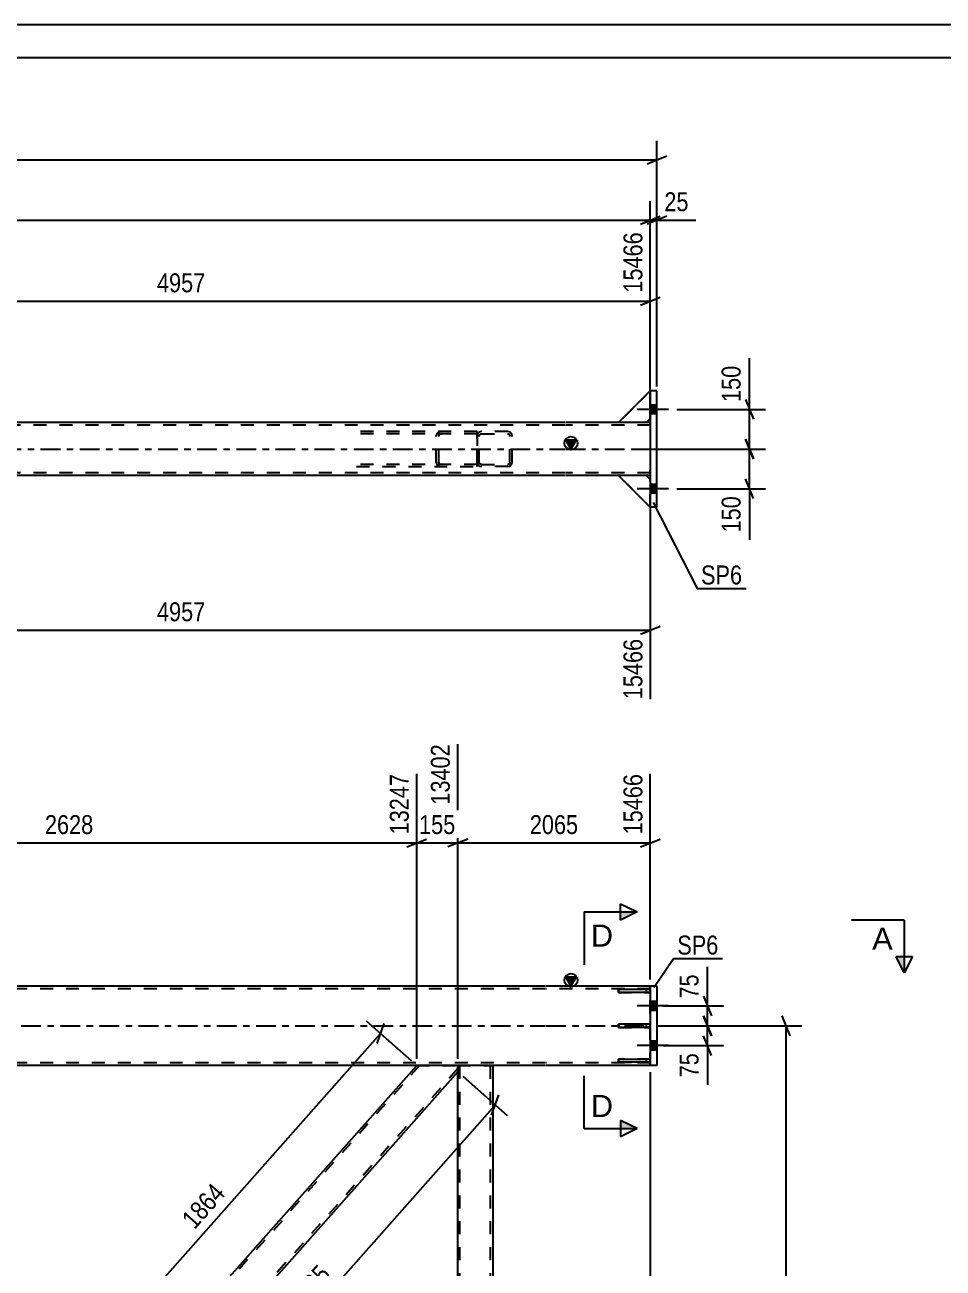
# Model space of a CAD drawing. Header units: millimetres. Extents: x 0 to 841, y 0 to 594.
# Drawn here: x 480 to 618.8, y 406 to 594 of the extents above; entities that cross this region are included whole.
import ezdxf

# ---------------------------------------------------------------- set-up
doc = ezdxf.new("R2010")
doc.units = ezdxf.units.MM
doc.linetypes.add('DXK_LINE_DOT2', pattern=[3.9198, 1.9599, -1.9599])
doc.linetypes.add('DXK_LINE_DOT3', pattern=[5.9187, 2.979, -0.9799, 0.9799, -0.9799])
doc.styles.add('Arial', font='ARIAL.TTF', dxfattribs={"height": 0.2})
doc.styles.add('Arial Narrow', font='ARIALN.TTF', dxfattribs={"height": 0.2})

# ---------------------------------------------------------------- blocks, each defined once
blk = doc.blocks.new('Unknown-761549750-1135')
at = {"color": 5, "linetype": 'Continuous'}
for p, q in [((841, 594), (0, 594)), ((836, 589), (5, 589))]:
    blk.add_line(p, q, dxfattribs=at)
blk = doc.blocks.new('Part-761549750-4557 - 4491')
at = {"color": 2, "linetype": 'Continuous'}
for p, q in [((574.53, 448.13), (569.73, 448.13)), ((569.73, 447.65), (569.73, 448.13)), ((574.53, 447.65), (569.73, 447.65)), ((574.53, 448.13), (574.53, 447.65))]:
    blk.add_line(p, q, dxfattribs=at)
at = {"color": 7, "linetype": 'DXK_LINE_DOT2'}
blk.add_line((573.93, 447.65), (573.93, 448.13), dxfattribs=at)
blk = doc.blocks.new('Part-761549750-4558 - 4491')
at = {"color": 2, "linetype": 'Continuous'}
for p, q in [((574.53, 442.87), (569.73, 442.87)), ((569.73, 442.39), (569.73, 442.87)), ((574.53, 442.39), (569.73, 442.39)), ((574.53, 442.87), (574.53, 442.39))]:
    blk.add_line(p, q, dxfattribs=at)
at = {"color": 7, "linetype": 'DXK_LINE_DOT2'}
blk.add_line((573.93, 442.39), (573.93, 442.87), dxfattribs=at)
blk = doc.blocks.new('Bolt-761549750-4536 - 4491')
at = {"linetype": 'Continuous'}
for points in [[(574.53, 446.29), (574.53, 444.97), (575.53, 444.97), (575.53, 446.29)], [(574.53, 446.29), (574.53, 444.97), (575.53, 444.97), (575.53, 446.29)], [(574.53, 440.29), (574.53, 438.97), (575.53, 438.97), (575.53, 440.29)], [(574.53, 440.29), (574.53, 438.97), (575.53, 438.97), (575.53, 440.29)]]:
    blk.add_hatch(color=1, dxfattribs=at).paths.add_polyline_path(points)
at = {"color": 1, "linetype": 'Continuous'}
for p, q in [((577.29, 445.63), (572.53, 445.63)), ((577.29, 445.63), (572.53, 445.63)), ((575.53, 446.29), (574.53, 446.29)), ((575.53, 446.29), (574.53, 446.29)), ((575.53, 444.97), (574.53, 444.97)), ((575.53, 444.97), (574.53, 444.97)), ((575.53, 440.29), (574.53, 440.29)), ((575.53, 440.29), (574.53, 440.29)), ((577.29, 439.63), (572.53, 439.63)), ((577.29, 439.63), (572.53, 439.63)), ((575.53, 438.97), (574.53, 438.97)), ((575.53, 438.97), (574.53, 438.97))]:
    blk.add_line(p, q, dxfattribs=at)
blk = doc.blocks.new('Part-761549750-4546 - 4491')
at = {"linetype": 'Continuous'}
blk.add_hatch(color=2, dxfattribs=at).paths.add_polyline_path([(562.53, 448.63), (561.73, 450.03), (563.33, 450.03)])
at = {"color": 2, "linetype": 'Continuous'}
for p, q in [((562.53, 448.63), (561.73, 450.03)), ((561.73, 450.03), (563.33, 450.03)), ((563.33, 450.03), (562.53, 448.63)), ((558.69, 448.63), (71.01, 448.63)), ((574.53, 448.63), (558.79, 448.63)), ((558.69, 436.63), (438.22, 436.63)), ((574.53, 436.63), (558.79, 436.63))]:
    blk.add_line(p, q, dxfattribs=at)
at = {"color": 7, "linetype": 'DXK_LINE_DOT2'}
for p, q in [((558.69, 448.23), (71.01, 448.23)), ((574.53, 448.23), (558.79, 448.23)), ((574.53, 436.63), (574.53, 448.63)), ((558.69, 437.03), (71.01, 437.03)), ((574.53, 437.03), (558.79, 437.03))]:
    blk.add_line(p, q, dxfattribs=at)
at = {"color": 7, "linetype": 'DXK_LINE_DOT3'}
for p, q in [((71.01, 442.63), (558.69, 442.63)), ((558.79, 442.63), (574.53, 442.63))]:
    blk.add_line(p, q, dxfattribs=at)
at = {"color": 2, "linetype": 'Continuous'}
blk.add_circle((562.53, 449.53), 1, dxfattribs=at)
blk = doc.blocks.new('Part-761549750-4553 - 4491')
at = {"color": 7, "linetype": 'DXK_LINE_DOT2'}
for p, q in [((574.53, 437.61), (569.73, 437.61)), ((569.73, 437.61), (569.73, 437.13)), ((569.73, 437.13), (574.53, 437.13)), ((573.93, 437.13), (573.93, 437.61)), ((574.53, 437.13), (574.53, 437.61))]:
    blk.add_line(p, q, dxfattribs=at)
blk = doc.blocks.new('Part-761549750-4554 - 4491')
at = {"color": 7, "linetype": 'DXK_LINE_DOT2'}
for p, q in [((574.53, 448.13), (569.73, 448.13)), ((569.73, 448.13), (569.73, 447.65)), ((569.73, 447.65), (574.53, 447.65)), ((573.93, 447.65), (573.93, 448.13)), ((574.53, 447.65), (574.53, 448.13))]:
    blk.add_line(p, q, dxfattribs=at)
blk = doc.blocks.new('Part-761549750-4555 - 4491')
at = {"color": 7, "linetype": 'DXK_LINE_DOT2'}
for p, q in [((574.53, 442.87), (569.73, 442.87)), ((569.73, 442.87), (569.73, 442.39)), ((569.73, 442.39), (574.53, 442.39)), ((573.93, 442.39), (573.93, 442.87)), ((574.53, 442.39), (574.53, 442.87))]:
    blk.add_line(p, q, dxfattribs=at)
blk = doc.blocks.new('Part-761549750-4556 - 4491')
at = {"color": 2, "linetype": 'Continuous'}
for p, q in [((569.73, 437.61), (574.53, 437.61)), ((569.73, 437.13), (569.73, 437.61)), ((574.53, 437.13), (569.73, 437.13)), ((574.53, 437.61), (574.53, 437.13))]:
    blk.add_line(p, q, dxfattribs=at)
at = {"color": 7, "linetype": 'DXK_LINE_DOT2'}
blk.add_line((573.93, 437.13), (573.93, 437.61), dxfattribs=at)
blk = doc.blocks.new('Part-761549750-4624 - 4491')
at = {"color": 2, "linetype": 'Continuous'}
for p, q in [((575.53, 448.63), (574.53, 448.63)), ((574.53, 448.63), (574.53, 436.63)), ((575.53, 448.63), (575.53, 436.63)), ((575.53, 436.63), (574.53, 436.63))]:
    blk.add_line(p, q, dxfattribs=at)
blk = doc.blocks.new('Part-761549750-4671 - 4491')
at = {"color": 2, "linetype": 'Continuous'}
for p, q in [((545.41, 436.27), (545.41, 436.63)), ((550.69, 436.63), (550.69, 317.03)), ((545.41, 317.99), (545.41, 435.67))]:
    blk.add_line(p, q, dxfattribs=at)
at = {"color": 7, "linetype": 'DXK_LINE_DOT2'}
for p, q in [((545.41, 436.63), (550.69, 436.63)), ((545.41, 435.67), (545.41, 436.27)), ((545.73, 317.03), (545.73, 436.63)), ((550.37, 317.03), (550.37, 436.63)), ((545.41, 317.03), (545.41, 317.99)), ((550.69, 317.03), (545.41, 317.03))]:
    blk.add_line(p, q, dxfattribs=at)
blk = doc.blocks.new('Part-761549750-4686 - 4491')
at = {"color": 7, "linetype": 'DXK_LINE_DOT2'}
for p, q in [((539.63, 436.63), (434.09, 317.51)), ((539.2, 436.63), (545.4, 436.63)), ((545.41, 436.27), (545.41, 436.29)), ((545.41, 436.15), (439.86, 317.03)), ((489.75, 380.81), (486.22, 376.83)), ((493.27, 376.83), (489.75, 372.85)), ((434.08, 317.03), (434.09, 317.21)), ((440.28, 317.03), (434.08, 317.03)), ((434.09, 317.37), (434.09, 317.4)), ((434.09, 317.21), (434.09, 317.37))]:
    blk.add_line(p, q, dxfattribs=at)
at = {"color": 2, "linetype": 'Continuous'}
for p, q in [((489.75, 380.81), (539.2, 436.63)), ((545.41, 436.27), (545.4, 436.63)), ((545.4, 436.63), (545.41, 436.45)), ((545.41, 436.29), (545.41, 436.45)), ((545.41, 435.67), (545.41, 436.27)), ((545.41, 435.67), (493.27, 376.83)), ((486.22, 376.83), (434.09, 317.99)), ((489.75, 372.85), (440.28, 317.03)), ((434.09, 317.4), (434.09, 317.99)), ((434.09, 317.4), (434.08, 317.03))]:
    blk.add_line(p, q, dxfattribs=at)
blk = doc.blocks.new('Part-761549750-4691 - 4491')
at = {"color": 7, "linetype": 'DXK_LINE_DOT2'}
for p, q in [((434.09, 436.27), (434.1, 436.63)), ((434.1, 436.63), (434.09, 436.45)), ((434.09, 435.67), (434.09, 436.45)), ((440.3, 436.63), (434.1, 436.63)), ((489.53, 380.57), (439.87, 436.63)), ((486.43, 377.07), (434.09, 436.15)), ((436.67, 432.76), (434.09, 435.67)), ((486.43, 377.07), (486.45, 377.09))]:
    blk.add_line(p, q, dxfattribs=at)
at = {"color": 2, "linetype": 'Continuous'}
for p, q in [((440.3, 436.63), (489.75, 380.81)), ((486.22, 376.83), (436.67, 432.76)), ((489.32, 380.33), (486.22, 376.83)), ((489.75, 380.81), (489.32, 380.33))]:
    blk.add_line(p, q, dxfattribs=at)
blk = doc.blocks.new('Bolt-761549750-4097 - 4073')
at = {"linetype": 'Continuous'}
for points in [[(574.53, 536.51), (574.53, 535.19), (575.53, 535.19), (575.53, 536.51)], [(574.53, 536.51), (574.53, 535.19), (575.53, 535.19), (575.53, 536.51)], [(574.53, 524.51), (574.53, 523.19), (575.53, 523.19), (575.53, 524.51)], [(574.53, 524.51), (574.53, 523.19), (575.53, 523.19), (575.53, 524.51)]]:
    blk.add_hatch(color=1, dxfattribs=at).paths.add_polyline_path(points)
at = {"color": 1, "linetype": 'Continuous'}
for p, q in [((577.29, 535.85), (572.53, 535.85)), ((577.29, 535.85), (572.53, 535.85)), ((575.53, 536.51), (574.53, 536.51)), ((575.53, 536.51), (574.53, 536.51)), ((575.53, 535.19), (574.53, 535.19)), ((575.53, 535.19), (574.53, 535.19)), ((577.29, 523.85), (572.53, 523.85)), ((577.29, 523.85), (572.53, 523.85)), ((575.53, 524.51), (574.53, 524.51)), ((575.53, 524.51), (574.53, 524.51)), ((575.53, 523.19), (574.53, 523.19)), ((575.53, 523.19), (574.53, 523.19))]:
    blk.add_line(p, q, dxfattribs=at)
blk = doc.blocks.new('Part-761549750-4168 - 4073')
at = {"color": 7, "linetype": 'DXK_LINE_DOT2'}
for p, q in [((548.34, 532.49), (530.11, 532.49)), ((548.34, 532.17), (530.11, 532.17)), ((542.2, 532.09), (542.14, 531.85)), ((542.99, 532.49), (542.67, 532.44)), ((542.83, 532.14), (542.99, 532.17)), ((548.34, 532.17), (548.34, 532.49)), ((548.35, 532.44), (548.34, 532.49)), ((548.35, 532.14), (548.34, 532.17)), ((548.35, 532.3), (548.35, 532.44)), ((548.35, 532.3), (548.35, 527.6)), ((548.35, 527.55), (548.35, 532.14)), ((542.14, 527.85), (542.14, 531.85)), ((542.57, 531.85), (542.6, 531.97)), ((542.57, 527.85), (542.57, 531.85)), ((548.34, 527.53), (530.11, 527.53)), ((530.11, 527.21), (548.34, 527.21)), ((542.14, 527.85), (542.2, 527.6)), ((542.6, 527.72), (542.57, 527.85)), ((542.67, 527.26), (542.99, 527.21)), ((542.99, 527.53), (542.83, 527.55)), ((548.34, 527.53), (548.35, 527.55)), ((548.34, 527.21), (548.34, 527.53)), ((548.34, 527.21), (548.35, 527.26)), ((548.35, 527.26), (548.35, 527.6))]:
    blk.add_line(p, q, dxfattribs=at)
for centre, radius, start, end in [((542.87, 531.68), 0.783, 105.1399, 148.4873), ((542.93, 531.77), 0.391, 105.1399, 148.4873), ((542.87, 528.01), 0.783, 211.5127, 254.8601), ((542.93, 527.93), 0.391, 211.5127, 254.8601)]:
    blk.add_arc(centre, radius, start, end, dxfattribs=at)
blk = doc.blocks.new('Part-761549750-4117 - 4073')
at = {"linetype": 'Continuous'}
blk.add_hatch(color=2, dxfattribs=at).paths.add_polyline_path([(562.53, 529.85), (561.73, 531.25), (563.33, 531.25)])
at = {"color": 7, "linetype": 'DXK_LINE_DOT2'}
for p, q in [((561.63, 533.45), (73.95, 533.45)), ((574.53, 533.45), (561.73, 533.45)), ((573.93, 533.85), (569.73, 533.85)), ((574.53, 533.85), (574.53, 533.05)), ((574.53, 533.85), (574.53, 533.61)), ((574.53, 525.85), (574.53, 526.65)), ((561.63, 526.25), (73.95, 526.25)), ((574.53, 526.25), (561.73, 526.25)), ((573.93, 525.85), (569.73, 525.85))]:
    blk.add_line(p, q, dxfattribs=at)
at = {"color": 2, "linetype": 'Continuous'}
for p, q in [((561.63, 533.85), (436.52, 533.85)), ((569.73, 533.85), (561.73, 533.85)), ((574.53, 533.85), (573.93, 533.85)), ((574.53, 533.05), (574.53, 526.65)), ((562.53, 529.85), (561.73, 531.25)), ((561.73, 531.25), (563.33, 531.25)), ((563.33, 531.25), (562.53, 529.85)), ((561.63, 525.85), (73.95, 525.85)), ((569.73, 525.85), (561.73, 525.85)), ((574.53, 525.85), (573.93, 525.85))]:
    blk.add_line(p, q, dxfattribs=at)
at = {"color": 7, "linetype": 'DXK_LINE_DOT3'}
for p, q in [((73.95, 529.85), (561.63, 529.85)), ((561.73, 529.85), (574.53, 529.85))]:
    blk.add_line(p, q, dxfattribs=at)
at = {"color": 2, "linetype": 'Continuous'}
blk.add_circle((562.53, 530.75), 1, dxfattribs=at)
blk = doc.blocks.new('Part-761549750-4197 - 4073')
at = {"color": 2, "linetype": 'Continuous'}
for p, q in [((573.93, 525.85), (569.73, 525.85)), ((569.73, 525.85), (574.53, 521.05)), ((574.53, 525.25), (573.93, 525.85))]:
    blk.add_line(p, q, dxfattribs=at)
at = {"color": 7, "linetype": 'DXK_LINE_DOT2'}
for p, q in [((574.53, 521.05), (569.73, 525.85)), ((574.53, 525.25), (573.93, 525.85)), ((574.53, 521.05), (574.53, 525.25)), ((574.53, 525.25), (574.53, 525.25)), ((574.53, 521.05), (574.53, 525.25)), ((574.53, 521.05), (574.53, 521.05))]:
    blk.add_line(p, q, dxfattribs=at)
blk = doc.blocks.new('Part-761549750-4200 - 4073')
at = {"color": 7, "linetype": 'DXK_LINE_DOT2'}
for p, q in [((573.93, 525.85), (569.73, 525.85)), ((569.73, 525.85), (574.53, 521.05)), ((574.53, 521.05), (569.73, 525.85)), ((574.53, 525.25), (573.93, 525.85)), ((574.53, 525.25), (573.93, 525.85)), ((574.53, 521.05), (574.53, 525.25)), ((574.53, 525.25), (574.53, 525.25)), ((574.53, 521.05), (574.53, 525.25)), ((574.53, 521.05), (574.53, 521.05))]:
    blk.add_line(p, q, dxfattribs=at)
blk = doc.blocks.new('Part-761549750-4211 - 4073')
at = {"color": 2, "linetype": 'Continuous'}
for p, q in [((575.53, 538.65), (574.53, 538.65)), ((574.53, 538.65), (574.53, 521.05)), ((575.53, 521.05), (575.53, 538.65)), ((575.53, 521.05), (574.53, 521.05))]:
    blk.add_line(p, q, dxfattribs=at)
blk = doc.blocks.new('Part-761549750-4154 - 4073')
at = {"color": 7, "linetype": 'DXK_LINE_DOT2'}
for p, q in [((548.4, 532.09), (548.35, 531.85)), ((548.99, 532.49), (548.74, 532.44)), ((548.86, 532.14), (548.99, 532.17)), ((552.99, 532.49), (548.99, 532.49)), ((548.99, 532.17), (548.99, 532.17)), ((548.99, 532.17), (552.99, 532.17)), ((553.23, 532.44), (552.99, 532.49)), ((552.99, 532.17), (552.99, 532.17)), ((552.99, 532.17), (553.11, 532.14)), ((553.63, 531.85), (553.58, 532.09)), ((548.35, 527.85), (548.35, 531.85)), ((548.35, 531.85), (548.35, 531.85)), ((548.67, 531.85), (548.69, 531.97)), ((548.67, 531.85), (548.67, 531.85)), ((548.67, 527.85), (548.67, 531.85)), ((553.28, 531.97), (553.31, 531.85)), ((553.31, 531.85), (553.31, 531.85)), ((553.31, 527.85), (553.31, 531.85)), ((553.63, 527.85), (553.63, 531.85)), ((553.63, 531.85), (553.63, 531.85)), ((548.35, 527.85), (548.35, 527.85)), ((548.35, 527.85), (548.4, 527.6)), ((548.67, 527.85), (548.67, 527.85)), ((548.69, 527.72), (548.67, 527.85)), ((548.74, 527.26), (548.99, 527.21)), ((548.99, 527.53), (548.86, 527.55)), ((548.99, 527.53), (548.99, 527.53)), ((548.99, 527.53), (552.99, 527.53)), ((552.99, 527.21), (548.99, 527.21)), ((553.11, 527.55), (552.99, 527.53)), ((552.99, 527.53), (552.99, 527.53)), ((552.99, 527.21), (553.23, 527.26)), ((553.31, 527.85), (553.28, 527.72)), ((553.31, 527.85), (553.31, 527.85)), ((553.58, 527.6), (553.63, 527.85)), ((553.63, 527.85), (553.63, 527.85))]:
    blk.add_line(p, q, dxfattribs=at)
for centre, radius, start, end in [((548.99, 531.85), 0.64, 112.5, 157.5), ((548.99, 531.85), 0.32, 112.5, 157.5), ((552.99, 531.85), 0.32, 22.5, 67.5), ((552.99, 531.85), 0.64, 22.5, 67.5), ((548.99, 527.85), 0.64, 202.5, 247.5), ((548.99, 527.85), 0.32, 202.5, 247.5), ((552.99, 527.85), 0.32, 292.5, 337.5), ((552.99, 527.85), 0.64, 292.5, 337.5)]:
    blk.add_arc(centre, radius, start, end, dxfattribs=at)
blk = doc.blocks.new('Part-761549750-4179 - 4073')
at = {"color": 7, "linetype": 'DXK_LINE_DOT2'}
for p, q in [((573.93, 525.85), (569.73, 525.85)), ((569.73, 525.85), (574.53, 521.05)), ((574.53, 521.05), (569.73, 525.85)), ((574.53, 525.25), (573.93, 525.85)), ((574.53, 525.25), (573.93, 525.85)), ((574.53, 521.05), (574.53, 525.25)), ((574.53, 525.25), (574.53, 525.25)), ((574.53, 521.05), (574.53, 525.25)), ((574.53, 521.05), (574.53, 521.05))]:
    blk.add_line(p, q, dxfattribs=at)
blk = doc.blocks.new('Part-761549750-4187 - 4073')
at = {"color": 7, "linetype": 'DXK_LINE_DOT2'}
for p, q in [((569.73, 533.85), (574.53, 538.65)), ((574.53, 538.65), (569.73, 533.85)), ((574.53, 538.65), (574.53, 534.45)), ((574.53, 538.65), (574.53, 538.65)), ((574.53, 534.45), (574.53, 538.65)), ((573.93, 533.85), (574.53, 534.45)), ((574.53, 534.45), (573.93, 533.85)), ((574.53, 534.45), (574.53, 534.45)), ((573.93, 533.85), (569.73, 533.85))]:
    blk.add_line(p, q, dxfattribs=at)
blk = doc.blocks.new('Part-761549750-4191 - 4073')
at = {"color": 7, "linetype": 'DXK_LINE_DOT2'}
for p, q in [((569.73, 533.85), (574.53, 538.65)), ((574.53, 538.65), (569.73, 533.85)), ((574.53, 538.65), (574.53, 534.45)), ((574.53, 538.65), (574.53, 538.65)), ((574.53, 534.45), (574.53, 538.65)), ((573.93, 533.85), (574.53, 534.45)), ((574.53, 534.45), (573.93, 533.85)), ((574.53, 534.45), (574.53, 534.45)), ((573.93, 533.85), (569.73, 533.85))]:
    blk.add_line(p, q, dxfattribs=at)
blk = doc.blocks.new('Part-761549750-4194 - 4073')
at = {"color": 2, "linetype": 'Continuous'}
for p, q in [((574.53, 538.65), (569.73, 533.85)), ((574.53, 534.45), (573.93, 533.85)), ((569.73, 533.85), (569.73, 533.85)), ((573.93, 533.85), (569.73, 533.85)), ((573.93, 533.85), (573.93, 533.85))]:
    blk.add_line(p, q, dxfattribs=at)
at = {"color": 7, "linetype": 'DXK_LINE_DOT2'}
for p, q in [((569.73, 533.85), (574.53, 538.65)), ((574.53, 538.65), (574.53, 534.45)), ((574.53, 538.65), (574.53, 538.65)), ((574.53, 538.65), (574.53, 534.45)), ((574.53, 534.45), (573.93, 533.85)), ((574.53, 534.45), (574.53, 534.45))]:
    blk.add_line(p, q, dxfattribs=at)
blk = doc.blocks.new('StraightDimension-761549750-5212 - 4491')
at = {"color": 7, "linetype": 'Continuous'}
for p, q in [((576.53, 445.63), (585.57, 445.63)), ((582.57, 447.13), (583.77, 444.13)), ((583.17, 442.63), (583.17, 445.63)), ((583.77, 441.13), (582.57, 444.13)), ((575.53, 442.63), (585.57, 442.63))]:
    blk.add_line(p, q, dxfattribs=at)
at = {"color": 0}
blk.add_wipeout([(582.42, 451.01), (578.22, 451.01), (578.22, 446.15), (582.42, 446.15)], dxfattribs=at)
at = {"color": 7, "linetype": 'Continuous'}
blk.add_line((583.17, 445.63), (583.17, 451.53), dxfattribs=at)
blk.add_line((583.17, 445.63), (583.17, 451.53), dxfattribs=at)
at = {"color": 3, "style": 'Arial Narrow'}
blk.add_text('75', height=2.863, rotation=90.0002, dxfattribs=at).set_placement((581.82, 446.75))
blk = doc.blocks.new('StraightDimension-761549750-5221 - 4491')
at = {"color": 7, "linetype": 'Continuous'}
for p, q in [((582.57, 444.13), (583.77, 441.13)), ((575.53, 442.63), (585.57, 442.63)), ((583.17, 439.63), (583.17, 442.63)), ((583.77, 438.13), (582.57, 441.13)), ((576.53, 439.63), (585.57, 439.63))]:
    blk.add_line(p, q, dxfattribs=at)
at = {"color": 0}
blk.add_wipeout([(582.42, 439.1), (578.22, 439.1), (578.22, 434.24), (582.42, 434.24)], dxfattribs=at)
at = {"color": 7, "linetype": 'Continuous'}
blk.add_line((583.17, 439.63), (583.17, 433.72), dxfattribs=at)
blk.add_line((583.17, 439.63), (583.17, 433.72), dxfattribs=at)
at = {"color": 3, "style": 'Arial Narrow'}
blk.add_text('75', height=2.863, rotation=90.0002, dxfattribs=at).set_placement((581.82, 434.84))
blk = doc.blocks.new('StraightDimension-761549750-4823 - 4491')
at = {"color": 7, "linetype": 'Continuous'}
for p, q in [((546.16, 435.01), (552.88, 429.05)), ((498.95, 371.81), (551.08, 430.65)), ((550.53, 429.12), (551.63, 432.17)), ((494.02, 376.17), (500.74, 370.22)), ((499.49, 373.33), (498.4, 370.29))]:
    blk.add_line(p, q, dxfattribs=at)
at = {"color": 0}
blk.add_wipeout([(527.27, 404.91), (524.13, 407.69), (518.49, 401.32), (521.63, 398.54)], dxfattribs=at)
at = {"color": 3, "style": 'Arial Narrow'}
blk.add_text('1965', height=2.863, rotation=48.455, dxfattribs=at).set_placement((521.58, 399.38))
blk = doc.blocks.new('StraightDimension-761549750-5231 - 4491')
at = {"color": 7, "linetype": 'Continuous'}
for p, q in [((595.65, 441.13), (594.45, 444.13)), ((575.53, 442.63), (597.45, 442.63)), ((595.05, 311.03), (595.05, 442.63)), ((594.45, 312.53), (595.65, 309.53)), ((572.59, 311.03), (597.45, 311.03))]:
    blk.add_line(p, q, dxfattribs=at)
at = {"color": 0}
blk.add_wipeout([(594.3, 381.08), (590.1, 381.08), (590.1, 372.57), (594.3, 372.57)], dxfattribs=at)
at = {"color": 3, "style": 'Arial Narrow'}
blk.add_text('3290', height=2.863, rotation=90.0002, dxfattribs=at).set_placement((593.7, 373.17))
blk = doc.blocks.new('StraightDimension-761549750-5255 - 4491')
at = {"color": 7, "linetype": 'Continuous'}
for p, q in [((538.45, 437.29), (531.62, 443.35)), ((533.2, 439.94), (534.29, 442.98)), ((484.3, 385.64), (533.75, 441.46)), ((489, 381.48), (482.16, 387.53)), ((484.84, 387.16), (483.75, 384.12))]:
    blk.add_line(p, q, dxfattribs=at)
at = {"color": 0}
blk.add_wipeout([(511.28, 417.23), (508.14, 420.02), (502.5, 413.65), (505.64, 410.86)], dxfattribs=at)
at = {"color": 3, "style": 'Arial Narrow'}
blk.add_text('1864', height=2.863, rotation=48.455, dxfattribs=at).set_placement((505.59, 411.71))
blk = doc.blocks.new('StraightDimension-761549750-11070 - 4491')
at = {"color": 7, "linetype": 'Continuous'}
for p, q in [((545.41, 437.63), (545.41, 485.22)), ((574.53, 449.63), (574.53, 480.72)), ((546.91, 470.88), (543.91, 469.68)), ((545.41, 470.28), (574.53, 470.28)), ((573.03, 469.68), (576.03, 470.88))]:
    blk.add_line(p, q, dxfattribs=at)
at = {"color": 0, "linetype": 'Continuous'}
blk.add_wipeout([(573.93, 481.32), (569.73, 481.32), (569.73, 470.98), (573.93, 470.98)], dxfattribs=at)
at = {"color": 0}
blk.add_wipeout([(564.22, 471.03), (564.22, 475.23), (555.71, 475.23), (555.71, 471.03)], dxfattribs=at)
at = {"color": 3, "linetype": 'Continuous', "style": 'Arial Narrow'}
blk.add_text('15466', height=2.863, rotation=90.0002, dxfattribs=at).set_placement((573.33, 471.58))
at = {"color": 3, "style": 'Arial Narrow'}
blk.add_text('2065', height=2.863, dxfattribs=at).set_placement((556.31, 471.63))
blk = doc.blocks.new('StraightDimension-761549750-11071 - 4491')
at = {"color": 7, "linetype": 'Continuous'}
for p, q in [((545.41, 437.63), (545.41, 485.22)), ((539.2, 437.63), (539.2, 480.72)), ((537.7, 469.68), (540.7, 470.88)), ((539.2, 470.28), (545.41, 470.28)), ((546.91, 470.88), (543.91, 469.68))]:
    blk.add_line(p, q, dxfattribs=at)
at = {"color": 0}
blk.add_wipeout([(545.65, 471.03), (545.65, 475.23), (538.96, 475.23), (538.96, 471.03)], dxfattribs=at)
at = {"color": 3, "style": 'Arial Narrow'}
blk.add_text('155', height=2.863, dxfattribs=at).set_placement((539.56, 471.63))
at = {"color": 0, "linetype": 'Continuous'}
blk.add_wipeout([(544.81, 485.82), (540.61, 485.82), (540.61, 475.48), (544.81, 475.48)], dxfattribs=at)
at = {"color": 3, "linetype": 'Continuous', "style": 'Arial Narrow'}
blk.add_text('13402', height=2.863, rotation=90.0002, dxfattribs=at).set_placement((544.21, 476.08))
blk = doc.blocks.new('StraightDimension-761549750-11072 - 4491')
at = {"color": 7, "linetype": 'Continuous'}
for p, q in [((434.09, 436.67), (434.09, 480.72)), ((539.2, 437.63), (539.2, 480.72)), ((435.59, 470.88), (432.59, 469.68)), ((434.09, 470.28), (539.2, 470.28)), ((537.7, 469.68), (540.7, 470.88))]:
    blk.add_line(p, q, dxfattribs=at)
at = {"color": 0, "linetype": 'Continuous'}
blk.add_wipeout([(538.6, 481.32), (534.4, 481.32), (534.4, 470.98), (538.6, 470.98)], dxfattribs=at)
at = {"color": 0}
blk.add_wipeout([(490.9, 471.03), (490.9, 475.23), (482.39, 475.23), (482.39, 471.03)], dxfattribs=at)
at = {"color": 3, "linetype": 'Continuous', "style": 'Arial Narrow'}
blk.add_text('13247', height=2.863, rotation=90.0002, dxfattribs=at).set_placement((538, 471.58))
at = {"color": 3, "style": 'Arial Narrow'}
blk.add_text('2628', height=2.863, dxfattribs=at).set_placement((482.99, 471.63))
blk = doc.blocks.new('StraightDimension-761549750-15811 - 4491')
at = {"color": 7, "linetype": 'Continuous'}
for p, q in [((574.53, 435.63), (574.53, 379.07)), ((571.59, 318.03), (571.59, 384.32)), ((570.09, 380.87), (573.09, 382.07)), ((576.03, 382.07), (573.03, 380.87)), ((571.59, 381.47), (574.53, 381.47))]:
    blk.add_line(p, q, dxfattribs=at)
at = {"color": 0}
blk.add_wipeout([(579.91, 382.22), (579.91, 386.42), (575.05, 386.42), (575.05, 382.22)], dxfattribs=at)
at = {"color": 7, "linetype": 'Continuous'}
blk.add_line((574.53, 381.47), (580.43, 381.47), dxfattribs=at)
blk.add_line((574.53, 381.47), (580.43, 381.47), dxfattribs=at)
at = {"color": 3, "style": 'Arial Narrow'}
blk.add_text('73', height=2.863, dxfattribs=at).set_placement((575.65, 382.82))
blk = doc.blocks.new('StraightDimension-761549750-4225 - 4073')
at = {"color": 7, "linetype": 'Continuous'}
for p, q in [((575.53, 539.29), (575.53, 576.45)), ((60.05, 573.6), (575.53, 573.6)), ((574.03, 573), (577.03, 574.2))]:
    blk.add_line(p, q, dxfattribs=at)
blk = doc.blocks.new('StraightDimension-761549750-4266 - 4073')
at = {"color": 7, "linetype": 'Continuous'}
for p, q in [((574.53, 539.65), (574.53, 567.32)), ((61.05, 564.47), (574.53, 564.47)), ((573.03, 563.87), (576.03, 565.07))]:
    blk.add_line(p, q, dxfattribs=at)
blk = doc.blocks.new('StraightDimension-761549750-4297 - 4073')
at = {"color": 7, "linetype": 'Continuous'}
for p, q in [((574.53, 539.65), (574.53, 567.32)), ((575.53, 539.65), (575.53, 567.32)), ((573.03, 563.87), (576.03, 565.07)), ((577.03, 565.07), (574.03, 563.87)), ((574.53, 564.47), (575.53, 564.47))]:
    blk.add_line(p, q, dxfattribs=at)
at = {"color": 0}
blk.add_wipeout([(580.91, 565.22), (580.91, 569.42), (576.05, 569.42), (576.05, 565.22)], dxfattribs=at)
at = {"color": 7, "linetype": 'Continuous'}
blk.add_line((575.53, 564.47), (581.43, 564.47), dxfattribs=at)
blk.add_line((575.53, 564.47), (581.43, 564.47), dxfattribs=at)
at = {"color": 3, "style": 'Arial Narrow'}
blk.add_text('25', height=2.863, dxfattribs=at).set_placement((576.65, 565.82))
blk = doc.blocks.new('StraightDimension-761549750-4364 - 4073')
at = {"color": 7, "linetype": 'Continuous'}
for p, q in [((432.65, 536.75), (432.65, 562.65)), ((574.53, 534.85), (574.53, 562.65)), ((434.15, 552.81), (431.15, 551.61)), ((573.03, 551.61), (576.03, 552.81)), ((432.65, 552.21), (574.53, 552.21))]:
    blk.add_line(p, q, dxfattribs=at)
at = {"color": 0, "linetype": 'Continuous'}
blk.add_wipeout([(573.93, 563.25), (569.73, 563.25), (569.73, 552.91), (573.93, 552.91)], dxfattribs=at)
at = {"color": 0}
blk.add_wipeout([(507.85, 552.96), (507.85, 557.16), (499.33, 557.16), (499.33, 552.96)], dxfattribs=at)
at = {"color": 3, "linetype": 'Continuous', "style": 'Arial Narrow'}
blk.add_text('15466', height=2.863, rotation=90.0002, dxfattribs=at).set_placement((573.33, 553.51))
at = {"color": 3, "style": 'Arial Narrow'}
blk.add_text('4957', height=2.863, dxfattribs=at).set_placement((499.93, 553.56))
blk = doc.blocks.new('StraightDimension-761549750-4426 - 4073')
at = {"color": 7, "linetype": 'Continuous'}
for p, q in [((588.93, 531.35), (590.13, 528.35)), ((572.59, 529.85), (591.93, 529.85)), ((589.53, 523.85), (589.53, 529.85)), ((590.13, 522.35), (588.93, 525.35)), ((578.53, 523.85), (591.93, 523.85))]:
    blk.add_line(p, q, dxfattribs=at)
at = {"color": 0}
blk.add_wipeout([(588.78, 523.32), (584.58, 523.32), (584.58, 516.64), (588.78, 516.64)], dxfattribs=at)
at = {"color": 7, "linetype": 'Continuous'}
blk.add_line((589.53, 523.85), (589.53, 516.11), dxfattribs=at)
blk.add_line((589.53, 523.85), (589.53, 516.11), dxfattribs=at)
at = {"color": 3, "style": 'Arial Narrow'}
blk.add_text('150', height=2.863, rotation=90.0002, dxfattribs=at).set_placement((588.18, 517.24))
blk = doc.blocks.new('StraightDimension-761549750-4437 - 4073')
at = {"color": 7, "linetype": 'Continuous'}
for p, q in [((578.53, 535.85), (591.93, 535.85)), ((588.93, 537.35), (590.13, 534.35)), ((589.53, 529.85), (589.53, 535.85)), ((590.13, 528.35), (588.93, 531.35)), ((572.59, 529.85), (591.93, 529.85))]:
    blk.add_line(p, q, dxfattribs=at)
at = {"color": 0}
blk.add_wipeout([(588.78, 543.06), (584.58, 543.06), (584.58, 536.37), (588.78, 536.37)], dxfattribs=at)
at = {"color": 7, "linetype": 'Continuous'}
blk.add_line((589.53, 535.85), (589.53, 543.58), dxfattribs=at)
blk.add_line((589.53, 535.85), (589.53, 543.58), dxfattribs=at)
at = {"color": 3, "style": 'Arial Narrow'}
blk.add_text('150', height=2.863, rotation=90.0002, dxfattribs=at).set_placement((588.18, 536.97))
blk = doc.blocks.new('StraightDimension-761549750-15775 - 4073')
at = {"color": 7, "linetype": 'Continuous'}
for p, q in [((574.53, 524.85), (574.53, 492.02)), ((432.65, 516.75), (432.65, 492.02)), ((434.15, 503.06), (431.15, 501.86)), ((432.65, 502.46), (574.53, 502.46)), ((573.03, 501.86), (576.03, 503.06))]:
    blk.add_line(p, q, dxfattribs=at)
at = {"color": 0}
blk.add_wipeout([(507.85, 503.21), (507.85, 507.41), (499.33, 507.41), (499.33, 503.21)], dxfattribs=at)
at = {"color": 0, "linetype": 'Continuous'}
blk.add_wipeout([(573.93, 501.76), (569.73, 501.76), (569.73, 491.42), (573.93, 491.42)], dxfattribs=at)
at = {"color": 3, "style": 'Arial Narrow'}
blk.add_text('4957', height=2.863, dxfattribs=at).set_placement((499.93, 503.81))
at = {"color": 3, "linetype": 'Continuous', "style": 'Arial Narrow'}
blk.add_text('15466', height=2.863, rotation=90.0002, dxfattribs=at).set_placement((573.33, 492.02))
blk = doc.blocks.new('Mark-761549750-4620 - 4491')
at = {"color": 0}
blk.add_wipeout([(584.82, 453.41), (584.82, 456.41), (578.61, 456.41), (578.61, 453.41)], dxfattribs=at)
blk.add_wipeout([(584.82, 453.41), (584.82, 456.41), (578.61, 456.41), (578.61, 453.41)], dxfattribs=at)
at = {"color": 30, "linetype": 'Continuous'}
for p, q in [((575.08, 448.4), (578.01, 452.81)), ((578.01, 452.81), (585.42, 452.81))]:
    blk.add_line(p, q, dxfattribs=at)
at = {"color": 3, "style": 'Arial Narrow'}
blk.add_text('SP6', height=2.863, dxfattribs=at).set_placement((578.61, 453.41))
blk = doc.blocks.new('SectionMark-761549750-5484 - 4491')
at = {"linetype": 'Continuous'}
blk.add_hatch(color=6, dxfattribs=at).paths.add_polyline_path([(611.68, 453.13), (612.93, 453.13), (612.93, 450.63)])
at = {"color": 6, "linetype": 'Continuous'}
for p, q in [((612.93, 458.63), (604.93, 458.63)), ((612.93, 458.63), (612.93, 450.63)), ((611.68, 453.13), (614.18, 453.13)), ((612.93, 450.63), (611.68, 453.13)), ((614.18, 453.13), (612.93, 450.63))]:
    blk.add_line(p, q, dxfattribs=at)
at = {"color": 0, "linetype": 'Continuous'}
blk.add_wipeout([(611.18, 454.13), (611.18, 457.63), (608.07, 457.63), (608.07, 454.13)], dxfattribs=at)
at = {"color": 3, "linetype": 'Continuous', "style": 'Arial'}
blk.add_text('A', height=3.34, dxfattribs=at).set_placement((608.07, 454.13))
blk = doc.blocks.new('SectionMark-761549750-16064 - 4491')
at = {"linetype": 'Continuous'}
for points in [[(570.03, 458.6), (570.03, 459.85), (572.53, 459.85)], [(570.03, 427.08), (570.03, 428.33), (572.53, 427.08)]]:
    blk.add_hatch(color=6, dxfattribs=at).paths.add_polyline_path(points)
at = {"color": 6, "linetype": 'Continuous'}
for p, q in [((570.03, 458.6), (570.03, 461.1)), ((570.03, 461.1), (572.53, 459.85)), ((564.53, 459.85), (564.53, 451.85)), ((564.53, 459.85), (572.53, 459.85)), ((572.53, 459.85), (570.03, 458.6)), ((564.53, 427.08), (564.53, 435.08)), ((564.53, 427.08), (572.53, 427.08)), ((572.53, 427.08), (570.03, 428.33)), ((570.03, 428.33), (570.03, 425.83)), ((572.53, 427.08), (570.03, 425.83))]:
    blk.add_line(p, q, dxfattribs=at)
at = {"color": 0, "linetype": 'Continuous'}
for points in [[(568.9, 454.6), (568.9, 458.1), (565.53, 458.1), (565.53, 454.6)], [(568.9, 428.83), (568.9, 432.33), (565.53, 432.33), (565.53, 428.83)]]:
    blk.add_wipeout(points, dxfattribs=at)
at = {"color": 3, "linetype": 'Continuous', "style": 'Arial'}
for p in [(565.53, 454.6), (565.53, 428.83)]:
    blk.add_text('D', height=3.34, dxfattribs=at).set_placement(p)
blk = doc.blocks.new('Mark-761549750-4207 - 4073')
at = {"color": 0}
blk.add_wipeout([(588.41, 509.38), (588.41, 512.38), (582.2, 512.38), (582.2, 509.38)], dxfattribs=at)
blk.add_wipeout([(588.41, 509.38), (588.41, 512.38), (582.2, 512.38), (582.2, 509.38)], dxfattribs=at)
at = {"color": 30, "linetype": 'Continuous'}
for p, q in [((574.94, 521.79), (581.6, 508.78)), ((581.6, 508.78), (589.01, 508.78))]:
    blk.add_line(p, q, dxfattribs=at)
at = {"color": 3, "style": 'Arial Narrow'}
blk.add_text('SP6', height=2.863, dxfattribs=at).set_placement((582.2, 509.38))

msp = doc.modelspace()

# ---------------------------------------------------------------- block references
for name in ['Unknown-761549750-1135', 'Part-761549750-4187 - 4073', 'Part-761549750-4191 - 4073', 'Part-761549750-4194 - 4073', 'Part-761549750-4211 - 4073', 'Bolt-761549750-4097 - 4073', 'Part-761549750-4117 - 4073', 'Part-761549750-4168 - 4073', 'Part-761549750-4154 - 4073', 'Part-761549750-4197 - 4073', 'Part-761549750-4200 - 4073', 'Part-761549750-4179 - 4073', 'Part-761549750-4546 - 4491', 'Part-761549750-4557 - 4491', 'Part-761549750-4554 - 4491', 'Part-761549750-4624 - 4491', 'Bolt-761549750-4536 - 4491', 'Part-761549750-4558 - 4491', 'Part-761549750-4555 - 4491', 'Part-761549750-4686 - 4491', 'Part-761549750-4691 - 4491', 'Part-761549750-4671 - 4491', 'Part-761549750-4553 - 4491', 'Part-761549750-4556 - 4491']:
    msp.add_blockref(name, (0, 0))

# ---------------------------------------------------------------- next in the draw order: block references
for name in ['StraightDimension-761549750-4225 - 4073', 'StraightDimension-761549750-4426 - 4073', 'StraightDimension-761549750-5212 - 4491', 'StraightDimension-761549750-4823 - 4491']:
    msp.add_blockref(name, (0, 0))

# ---------------------------------------------------------------- next in the draw order: block references
for name in ['StraightDimension-761549750-4266 - 4073', 'StraightDimension-761549750-15775 - 4073', 'StraightDimension-761549750-5221 - 4491', 'StraightDimension-761549750-5255 - 4491']:
    msp.add_blockref(name, (0, 0))

# ---------------------------------------------------------------- next in the draw order: block references
for name in ['StraightDimension-761549750-4297 - 4073', 'Mark-761549750-4207 - 4073', 'StraightDimension-761549750-5231 - 4491']:
    msp.add_blockref(name, (0, 0))

# ---------------------------------------------------------------- next in the draw order: block references
for name in ['StraightDimension-761549750-4364 - 4073', 'StraightDimension-761549750-11070 - 4491', 'StraightDimension-761549750-15811 - 4491']:
    msp.add_blockref(name, (0, 0))

# ---------------------------------------------------------------- next in the draw order: block references
for name in ['StraightDimension-761549750-4437 - 4073', 'StraightDimension-761549750-11071 - 4491', 'Mark-761549750-4620 - 4491']:
    msp.add_blockref(name, (0, 0))

# ---------------------------------------------------------------- next in the draw order: block references
msp.add_blockref('StraightDimension-761549750-11072 - 4491', (0, 0))

# ---------------------------------------------------------------- next in the draw order: block references
msp.add_blockref('SectionMark-761549750-5484 - 4491', (0, 0))

# ---------------------------------------------------------------- next in the draw order: block references
msp.add_blockref('SectionMark-761549750-16064 - 4491', (0, 0))

doc.saveas('drawing.dxf')
